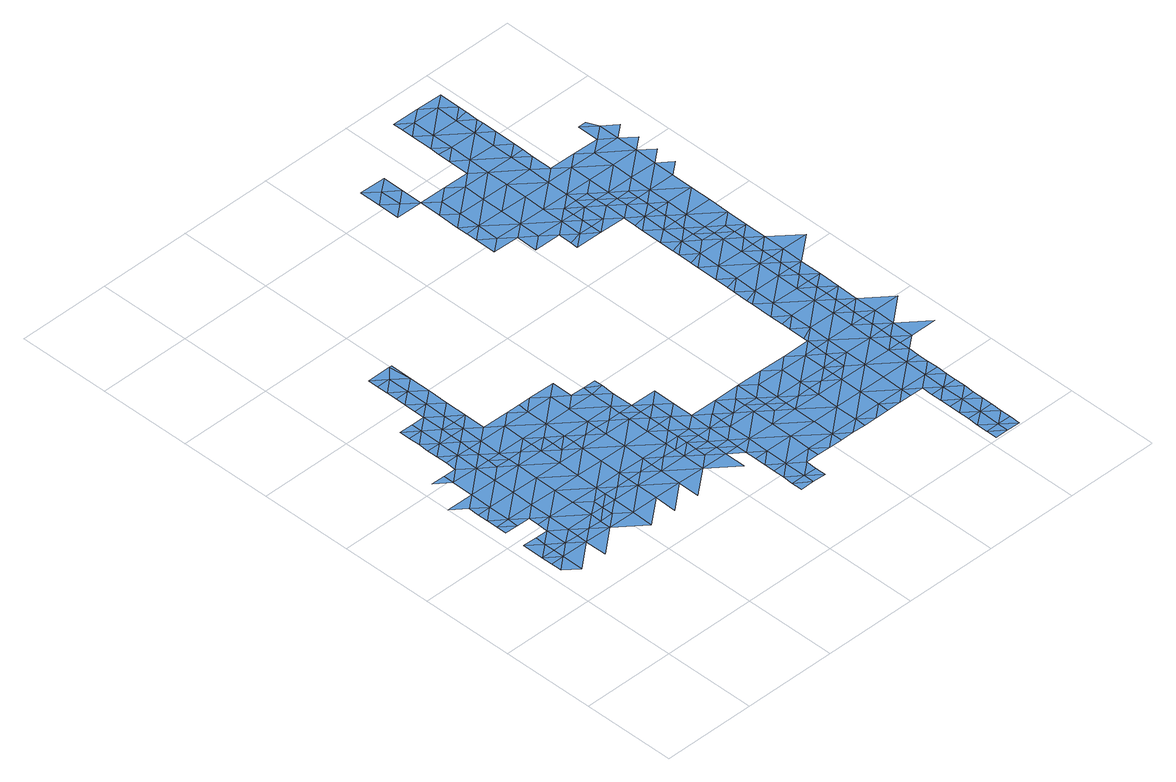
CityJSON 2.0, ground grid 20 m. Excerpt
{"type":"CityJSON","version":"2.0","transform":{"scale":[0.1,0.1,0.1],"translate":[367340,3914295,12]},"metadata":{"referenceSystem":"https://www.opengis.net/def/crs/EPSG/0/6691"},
"CityObjects":{
"waterbody1":{"type":"WaterBody","attributes":{"name":"9","class":"1140","function":"1","WaterBodyRiverFloodingRiskAttribute.description":"5","WaterBodyRiverFloodingRiskAttribute.rankOrg":"1","WaterBodyRiverFloodingRiskAttribute.adminType":"2","WaterBodyRiverFloodingRiskAttribute.scale":"L1"},"geometry":[{"type":"MultiSurface","lod":"1","boundaries":[[[0,1,2]],[[0,3,4]],[[2,3,0]],[[5,1,0]],[[4,6,0]],[[0,7,5]],[[0,6,7]],[[8,7,6]],[[9,6,10]],[[11,8,6]],[[9,11,6]],[[12,11,9]],[[13,12,9]],[[14,13,9]],[[14,9,15]],[[14,16,13]],[[17,18,19]],[[19,13,16]],[[17,19,16]],[[15,20,14]],[[16,21,17]],[[16,14,22]],[[16,22,21]],[[14,20,22]],[[23,24,20]],[[25,21,22]],[[20,24,22]],[[25,22,26]],[[22,27,26]],[[22,24,27]],[[28,29,24]],[[30,26,27]],[[24,29,27]],[[31,30,27]],[[31,27,32]],[[27,29,32]],[[33,31,32]],[[29,34,32]],[[35,36,29]],[[34,37,32]],[[32,38,33]],[[37,38,32]],[[29,36,34]],[[39,34,36]],[[40,39,36]],[[40,36,41]],[[40,42,39]],[[43,44,45]],[[44,46,47]],[[45,48,43]],[[46,44,43]],[[49,47,46]],[[50,49,46]],[[51,49,50]],[[52,53,51]],[[54,55,48]],[[52,51,50]],[[53,52,56]],[[57,55,54]],[[46,43,58]],[[43,48,58]],[[48,55,58]],[[59,56,52]],[[46,58,60]],[[50,46,61]],[[50,62,52]],[[63,58,55]],[[64,65,66]],[[57,63,55]],[[46,60,61]],[[66,65,57]],[[62,59,52]],[[62,50,61]],[[65,64,67]],[[57,65,63]],[[68,58,63]],[[60,58,69]],[[67,70,65]],[[70,71,65]],[[65,71,63]],[[72,73,74]],[[69,58,68]],[[75,59,62]],[[74,76,72]],[[61,60,77]],[[61,78,62]],[[71,79,63]],[[79,80,63]],[[63,80,68]],[[81,73,72]],[[82,73,81]],[[60,69,77]],[[78,75,62]],[[83,82,81]],[[81,84,83]],[[78,61,77]],[[80,85,68]],[[86,83,84]],[[87,69,68]],[[88,86,84]],[[89,81,72]],[[84,90,88]],[[91,90,92]],[[91,88,90]],[[93,84,81]],[[85,80,94]],[[95,75,96]],[[75,78,96]],[[87,68,85]],[[77,69,87]],[[97,98,99]],[[95,100,101]],[[99,92,97]],[[92,90,97]],[[101,100,102]],[[84,93,90]],[[97,103,98]],[[94,104,85]],[[95,96,100]],[[78,77,105]],[[103,106,107]],[[108,96,78]],[[107,98,103]],[[77,87,105]],[[102,109,110]],[[111,112,113]],[[109,102,100]],[[114,115,116]],[[103,117,106]],[[117,118,119]],[[120,121,112]],[[108,78,105]],[[119,106,117]],[[115,122,104]],[[123,85,104]],[[85,124,87]],[[96,125,100]],[[126,110,127]],[[87,128,105]],[[112,111,120]],[[117,129,118]],[[110,109,127]],[[130,126,127]],[[115,114,122]],[[131,125,96]],[[129,132,133]],[[125,109,100]],[[131,96,108]],[[133,118,129]],[[134,135,136]],[[135,121,120]],[[134,121,135]],[[123,104,122]],[[137,108,105]],[[111,138,120]],[[114,139,122]],[[87,124,128]],[[135,140,136]],[[137,105,128]],[[141,130,127]],[[85,123,124]],[[140,142,143]],[[144,145,146]],[[145,132,129]],[[144,132,145]],[[143,136,140]],[[125,147,109]],[[109,148,127]],[[149,150,108]],[[138,151,120]],[[152,129,117]],[[145,153,146]],[[149,108,137]],[[139,154,122]],[[120,151,135]],[[140,155,142]],[[153,138,156]],[[155,139,157]],[[131,108,150]],[[156,146,153]],[[122,158,123]],[[157,142,155]],[[148,141,127]],[[159,125,131]],[[150,159,131]],[[129,152,145]],[[160,128,124]],[[153,151,138]],[[148,109,147]],[[155,154,139]],[[123,158,124]],[[151,161,135]],[[135,162,140]],[[125,163,147]],[[164,163,125]],[[140,162,155]],[[164,125,159]],[[122,154,158]],[[165,160,124]],[[158,165,124]],[[166,148,147]],[[135,161,162]],[[167,147,163]],[[162,168,155]],[[155,169,154]],[[166,147,167]],[[141,148,170]],[[166,170,148]],[[154,171,158]],[[169,171,154]],[[171,165,158]],[[172,160,165]],[[155,168,169]],[[171,173,165]],[[174,169,168]],[[165,173,172]],[[169,175,171]],[[176,177,172]],[[173,176,172]],[[171,178,173]],[[176,179,177]],[[180,176,173]]]}]},
"waterbody2":{"type":"WaterBody","attributes":{"name":"9","class":"1140","function":"1","WaterBodyRiverFloodingRiskAttribute.description":"5","WaterBodyRiverFloodingRiskAttribute.rankOrg":"2","WaterBodyRiverFloodingRiskAttribute.adminType":"2","WaterBodyRiverFloodingRiskAttribute.scale":"L1"},"geometry":[{"type":"MultiSurface","lod":"1","boundaries":[[[181,182,1]],[[5,181,1]],[[183,182,181]],[[184,185,186]],[[5,7,181]],[[187,188,185]],[[7,189,181]],[[183,181,189]],[[185,184,187]],[[190,191,192]],[[190,188,187]],[[192,188,190]],[[184,193,187]],[[194,191,195]],[[189,7,196]],[[191,190,195]],[[7,8,196]],[[193,197,187]],[[198,189,196]],[[199,189,198]],[[193,199,198]],[[8,11,196]],[[198,197,193]],[[200,195,190]],[[190,187,201]],[[202,203,204]],[[201,200,190]],[[187,197,201]],[[205,204,195]],[[206,196,11]],[[207,202,204]],[[198,196,206]],[[208,197,198]],[[12,206,11]],[[206,209,198]],[[210,201,197]],[[195,200,205]],[[207,204,205]],[[12,19,206]],[[198,209,208]],[[13,19,12]],[[201,211,200]],[[18,209,206]],[[212,207,205]],[[213,207,212]],[[19,18,206]],[[200,214,205]],[[215,213,212]],[[210,197,208]],[[210,211,201]],[[216,217,218]],[[217,215,212]],[[216,215,217]],[[219,220,205]],[[200,211,214]],[[219,205,214]],[[212,205,220]],[[221,209,18]],[[222,223,224]],[[224,218,222]],[[208,209,221]],[[225,226,212]],[[212,226,217]],[[218,217,222]],[[225,212,220]],[[208,227,210]],[[221,227,208]],[[228,214,211]],[[229,223,222]],[[221,18,17]],[[230,231,217]],[[217,231,222]],[[230,217,226]],[[227,232,210]],[[233,228,211]],[[222,234,229]],[[231,234,222]],[[17,21,221]],[[211,210,232]],[[211,235,233]],[[21,236,221]],[[235,211,232]],[[237,234,231]],[[221,238,227]],[[239,237,231]],[[240,232,227]],[[237,241,234]],[[242,233,235]],[[243,241,244]],[[243,234,241]],[[232,245,235]],[[21,25,236]],[[238,240,227]],[[239,246,237]],[[221,236,238]],[[241,247,244]],[[235,248,242]],[[249,247,250]],[[249,244,247]],[[246,251,237]],[[252,248,235]],[[25,26,236]],[[232,240,245]],[[252,235,245]],[[237,251,241]],[[250,253,254]],[[247,253,250]],[[254,253,255]],[[256,247,241]],[[251,256,241]],[[236,257,238]],[[258,245,240]],[[259,253,247]],[[260,257,236]],[[256,259,247]],[[257,240,238]],[[236,26,260]],[[261,255,253]],[[262,258,240]],[[259,261,253]],[[26,30,260]],[[263,262,240]],[[30,31,260]],[[261,259,264]],[[240,257,263]],[[265,260,31]],[[266,262,263]],[[257,260,265]],[[265,31,33]],[[267,268,257]],[[266,263,269]],[[268,269,263]],[[257,265,267]],[[263,257,268]],[[33,270,265]],[[270,33,38]],[[270,271,265]],[[267,265,271]],[[272,269,268]],[[273,274,267]],[[273,267,271]],[[268,267,274]],[[275,272,268]],[[275,268,274]],[[272,275,276]]]}]},
"waterbody3":{"type":"WaterBody","attributes":{"name":"9","class":"1140","function":"1","WaterBodyRiverFloodingRiskAttribute.description":"5","WaterBodyRiverFloodingRiskAttribute.rankOrg":"1","WaterBodyRiverFloodingRiskAttribute.adminType":"2","WaterBodyRiverFloodingRiskAttribute.scale":"L1"},"geometry":[{"type":"MultiSurface","lod":"1","boundaries":[[[277,245,258]],[[252,277,248]],[[242,248,278]],[[278,279,233]],[[220,219,279]],[[280,281,282]],[[272,276,283]],[[284,285,286]],[[287,288,289]],[[281,288,287]],[[290,288,281]],[[288,290,291]],[[288,291,292]],[[292,293,284]],[[252,245,277]],[[233,242,278]],[[228,233,279]],[[219,228,279]],[[230,294,231]],[[225,295,226]],[[285,295,286]],[[239,231,294]],[[294,246,239]],[[294,285,246]],[[294,295,285]],[[294,226,295]],[[230,226,294]],[[214,228,219]],[[292,284,286]],[[292,286,289]],[[289,286,278]],[[289,278,248]],[[289,248,277]],[[277,296,289]],[[296,277,262]],[[258,262,277]],[[266,269,296]],[[296,269,283]],[[296,283,287]],[[293,292,291]],[[287,283,282]],[[282,283,297]],[[282,297,298]],[[282,298,280]],[[280,298,299]],[[289,288,292]],[[278,286,279]],[[286,295,279]],[[295,220,279]],[[225,220,295]],[[266,296,262]],[[272,283,269]],[[287,289,296]],[[281,287,282]],[[276,297,283]]]}]},
"waterbody4":{"type":"WaterBody","attributes":{"name":"9","class":"1140","function":"1","WaterBodyRiverFloodingRiskAttribute.description":"5","WaterBodyRiverFloodingRiskAttribute.rankOrg":"1","WaterBodyRiverFloodingRiskAttribute.adminType":"2","WaterBodyRiverFloodingRiskAttribute.scale":"L1"},"geometry":[{"type":"MultiSurface","lod":"1","boundaries":[[[300,301,302]],[[303,304,305]],[[306,302,301]],[[303,307,304]],[[308,309,310]],[[310,311,308]],[[312,271,313]],[[273,271,312]],[[274,273,312]],[[275,274,314]],[[275,314,276]],[[315,316,317]],[[276,314,318]],[[314,274,312]],[[318,314,319]],[[271,270,313]],[[270,320,313]],[[38,320,270]],[[314,312,319]],[[319,312,306]],[[306,312,313]],[[306,313,302]],[[320,302,313]],[[309,317,321]],[[317,316,322]],[[323,315,324]],[[324,315,317]],[[309,324,317]],[[311,306,301]],[[325,304,326]],[[327,328,326]],[[326,328,329]],[[304,325,330]],[[330,305,304]],[[311,331,308]],[[301,331,311]],[[332,307,303]],[[300,331,301]],[[329,325,326]],[[332,321,307]],[[332,310,321]],[[310,309,321]],[[317,307,321]],[[317,322,307]],[[304,307,322]],[[304,322,326]],[[322,333,326]],[[334,333,322]],[[316,334,322]],[[326,333,327]],[[335,309,308]],[[335,308,331]]]}]},
"waterbody5":{"type":"WaterBody","attributes":{"name":"9","class":"1140","function":"1","WaterBodyRiverFloodingRiskAttribute.description":"5","WaterBodyRiverFloodingRiskAttribute.rankOrg":"2","WaterBodyRiverFloodingRiskAttribute.adminType":"2","WaterBodyRiverFloodingRiskAttribute.scale":"L1"},"geometry":[{"type":"MultiSurface","lod":"1","boundaries":[[[336,337,338]],[[339,340,341]],[[342,343,344]],[[80,79,345]],[[115,94,345]],[[116,115,345]],[[116,345,346]],[[346,345,71]],[[79,71,345]],[[70,67,346]],[[347,346,67]],[[348,349,347]],[[350,349,348]],[[344,351,352]],[[353,354,355]],[[355,354,356]],[[356,354,357]],[[333,356,357]],[[334,356,333]],[[334,316,356]],[[358,359,360]],[[358,361,359]],[[362,363,361]],[[362,305,363]],[[330,364,305]],[[305,364,363]],[[349,350,365]],[[365,136,349]],[[134,136,365]],[[366,367,352]],[[366,352,368]],[[369,368,352]],[[369,352,351]],[[37,370,38]],[[370,320,38]],[[351,353,371]],[[134,365,121]],[[315,355,316]],[[372,354,373]],[[315,323,355]],[[355,356,316]],[[371,353,355]],[[323,371,355]],[[335,331,374]],[[34,39,37]],[[300,375,331]],[[42,376,375]],[[70,346,71]],[[346,347,116]],[[377,116,347]],[[350,378,365]],[[365,378,379]],[[112,379,113]],[[380,113,381]],[[382,146,380]],[[383,384,385]],[[385,384,386]],[[387,385,386]],[[387,386,388]],[[389,388,386]],[[390,389,386]],[[391,392,388]],[[388,392,393]],[[394,388,393]],[[395,394,393]],[[106,394,395]],[[107,106,395]],[[99,98,396]],[[396,92,99]],[[397,92,396]],[[397,396,363]],[[363,396,359]],[[363,359,361]],[[398,399,373]],[[339,400,401]],[[402,403,404]],[[405,401,406]],[[407,338,337]],[[408,338,407]],[[409,338,408]],[[409,410,338]],[[40,41,376]],[[82,83,411]],[[82,411,73]],[[73,411,412]],[[412,411,413]],[[406,412,413]],[[76,412,406]],[[74,412,76]],[[406,414,415]],[[414,406,416]],[[416,406,401]],[[417,414,416]],[[415,76,406]],[[74,73,412]],[[83,86,418]],[[419,420,407]],[[421,419,407]],[[421,422,423]],[[406,413,405]],[[357,354,372]],[[328,413,424]],[[425,342,344]],[[344,352,425]],[[425,352,426]],[[352,367,426]],[[427,426,367]],[[387,382,385]],[[157,139,114]],[[157,114,377]],[[142,157,377]],[[142,377,349]],[[143,142,349]],[[427,428,426]],[[429,425,426]],[[430,429,426]],[[428,430,426]],[[431,428,427]],[[422,421,407]],[[410,404,338]],[[420,408,407]],[[407,337,422]],[[338,403,336]],[[394,387,388]],[[106,119,394]],[[302,320,370]],[[37,39,370]],[[327,333,357]],[[329,328,424]],[[370,42,302]],[[39,42,370]],[[40,376,42]],[[330,325,364]],[[413,411,424]],[[418,411,83]],[[363,364,397]],[[86,88,418]],[[91,92,397]],[[432,402,404]],[[121,365,379]],[[112,121,379]],[[357,413,328]],[[433,434,416]],[[435,433,416]],[[433,435,436]],[[437,373,399]],[[437,340,373]],[[438,399,398]],[[438,398,343]],[[343,398,344]],[[344,398,351]],[[353,351,398]],[[353,398,354]],[[88,91,397]],[[373,354,398]],[[373,340,339]],[[372,373,339]],[[375,302,42]],[[372,339,401]],[[372,401,405]],[[413,372,405]],[[372,413,357]],[[357,328,327]],[[381,439,383]],[[439,381,440]],[[379,440,381]],[[379,441,440]],[[378,441,379]],[[113,379,381]],[[381,383,385]],[[385,380,381]],[[382,380,385]],[[384,390,386]],[[391,388,389]],[[395,393,396]],[[98,107,395]],[[98,395,396]],[[396,393,359]],[[360,359,393]],[[424,325,329]],[[392,360,393]],[[94,80,345]],[[115,104,94]],[[114,116,377]],[[347,349,377]],[[136,143,349]],[[325,424,364]],[[364,424,411]],[[364,411,418]],[[364,418,397]],[[397,418,88]],[[111,113,380]],[[156,138,111]],[[156,111,380]],[[146,156,380]],[[144,146,382]],[[144,382,132]],[[132,382,387]],[[133,132,387]],[[118,133,387]],[[118,387,394]],[[119,118,394]],[[442,434,433]],[[443,444,404]],[[444,433,404]],[[433,432,404]],[[300,302,375]],[[335,324,309]],[[324,335,374]],[[374,323,324]],[[374,371,323]],[[371,374,376]],[[375,376,374]],[[374,331,375]],[[371,376,351]],[[376,369,351]],[[376,41,369]],[[369,41,445]],[[445,368,369]],[[404,403,338]],[[410,443,404]],[[442,433,444]],[[417,416,434]],[[401,435,416]],[[446,435,401]],[[400,446,401]],[[436,432,433]],[[341,400,339]]]}]},
"waterbody6":{"type":"WaterBody","attributes":{"name":"9","class":"1140","function":"1","WaterBodyRiverFloodingRiskAttribute.description":"5","WaterBodyRiverFloodingRiskAttribute.rankOrg":"1","WaterBodyRiverFloodingRiskAttribute.adminType":"2","WaterBodyRiverFloodingRiskAttribute.scale":"L1"},"geometry":[{"type":"MultiSurface","lod":"1","boundaries":[[[447,56,448]],[[449,447,448]],[[450,451,452]],[[453,448,56]],[[451,449,452]],[[452,449,448]],[[452,448,453]],[[452,453,450]]]}]}
},
"vertices":[
[55,316,2],[26,340,2],[26,316,2],[26,293,2],[54,270,2],[55,339,2],[111,315,2],[83,339,2],[112,338,2],[168,314,2],[111,269,2],[140,338,2],[168,337,2],[197,337,2],[225,313,2],[224,267,2],[226,360,2],[226,383,2],[198,383,2],[197,360,2],[282,313,2],[254,382,2],[282,359,2],[281,266,2],[338,312,2],[283,382,2],[311,382,2],[339,358,2],[338,266,2],[395,311,2],[339,381,2],[368,381,2],[396,357,2],[396,380,2],[424,334,2],[451,264,2],[452,310,2],[424,357,2],[425,380,2],[452,333,2],[480,310,2],[480,287,2],[481,333,2],[576,1002,4],[548,1025,4],[547,979,4],[577,1048,4],[548,1047,4],[604,978,4],[548,1071,4],[577,1094,4],[549,1118,4],[578,1140,4],[550,1163,4],[603,932,4],[632,955,4],[550,1164,4],[660,931,4],[633,1001,4],[607,1163,4],[633,1047,4],[634,1093,4],[635,1139,4],[689,954,4],[659,885,4],[688,908,4],[660,901,4],[716,884,4],[689,1000,4],[690,1046,4],[716,907,4],[717,930,4],[906,303,4],[878,327,4],[878,304,4],[663,1162,4],[878,281,4],[691,1092,4],[691,1139,4],[717,953,4],[717,976,4],[907,350,4],[879,350,4],[879,373,4],[908,396,4],[746,999,4],[879,396,4],[747,1045,4],[880,419,4],[963,303,4],[908,442,4],[880,442,4],[880,466,4],[964,395,4],[746,976,4],[664,1208,4],[692,1185,4],[909,488,4],[881,512,4],[881,489,4],[693,1231,4],[664,1234,4],[665,1255,4],[910,534,4],[774,976,4],[748,1092,4],[882,558,4],[881,535,4],[748,1138,4],[693,1277,4],[665,1301,4],[856,743,4],[828,767,4],[828,744,4],[802,929,4],[774,953,4],[774,929,4],[910,581,4],[882,604,4],[882,581,4],[856,766,4],[828,790,4],[802,952,4],[803,998,4],[804,1045,4],[750,1230,4],[666,1325,4],[694,1324,4],[776,1068,4],[911,627,4],[666,1347,4],[749,1184,4],[883,650,4],[883,627,4],[829,813,4],[857,813,4],[829,836,4],[776,1114,4],[884,743,4],[830,929,4],[858,859,4],[723,1346,4],[830,882,4],[829,859,4],[883,674,4],[912,673,4],[884,697,4],[750,1276,4],[751,1323,4],[777,1139,4],[777,1160,4],[913,766,4],[968,626,4],[912,719,4],[859,951,4],[858,905,4],[884,720,4],[830,905,4],[860,997,4],[778,1207,4],[832,1067,4],[914,812,4],[914,858,4],[778,1253,4],[778,1239,4],[860,1044,4],[779,1299,4],[779,1281,4],[915,904,4],[916,950,4],[780,1345,4],[917,997,4],[889,1066,4],[917,1043,4],[944,927,4],[945,973,4],[918,1089,4],[890,1113,4],[945,1019,4],[907,1112,4],[946,1066,4],
[55,362,2],[27,386,2],[56,385,2],[56,432,2],[28,455,2],[28,432,2],[57,455,2],[29,478,2],[84,385,2],[57,501,2],[29,524,2],[29,501,2],[85,431,2],[1,548,2],[58,547,2],[112,361,2],[113,454,2],[113,408,2],[84,408,2],[115,546,2],[114,500,2],[59,616,2],[31,617,2],[59,593,2],[115,592,2],[169,361,2],[87,616,2],[170,453,2],[169,407,2],[171,499,2],[172,545,2],[116,639,2],[88,639,2],[143,569,2],[88,662,2],[88,685,2],[117,685,2],[89,708,2],[144,592,2],[144,615,2],[226,406,2],[117,731,2],[89,755,2],[89,732,2],[144,638,2],[145,661,2],[227,452,2],[172,568,2],[118,754,2],[145,684,2],[146,708,2],[228,498,2],[200,568,2],[146,754,2],[228,545,2],[283,405,2],[174,730,2],[284,451,2],[174,707,2],[284,498,2],[175,776,2],[229,568,2],[147,777,2],[147,800,2],[256,521,2],[202,707,2],[176,823,2],[257,567,2],[147,823,2],[148,846,2],[203,753,2],[257,544,2],[176,869,2],[148,869,2],[148,892,2],[204,799,2],[341,450,2],[285,521,2],[204,845,2],[340,404,2],[199,892,2],[313,520,2],[341,497,2],[205,892,2],[397,403,2],[342,520,2],[397,450,2],[398,496,2],[370,519,2],[425,403,2],[425,426,2],[398,519,2],[426,449,2],[426,472,2],[426,495,2],[427,519,2],
[285,544,2],[229,591,2],[172,592,2],[401,611,2],[371,612,2],[399,588,2],[399,542,2],[258,660,2],[202,661,2],[230,637,2],[343,589,2],[343,635,2],[286,590,2],[372,658,2],[315,659,2],[286,636,2],[289,659,2],[174,684,2],[173,638,2],[342,543,2],[427,565,2],[428,593,2],[428,611,2],
[510,379,3],[510,402,3],[481,379,2],[709,422,3],[737,398,3],[766,421,4],[482,425,2],[681,399,3],[567,401,3],[595,377,3],[596,424,3],[539,424,3],[454,449,2],[453,403,2],[455,495,2],[623,331,3],[651,330,3],[623,354,3],[483,518,2],[483,471,2],[453,379,2],[624,400,3],[680,353,3],[594,331,3],[595,354,3],[765,375,3],[737,352,3],[736,329,3],[765,329,3],[765,352,3],[766,398,3],[538,378,3],[652,423,3],[708,329,3],[680,330,3],[567,378,3],
[818,74,4],[817,51,4],[846,73,4],[735,214,3],[706,191,3],[734,190,3],[564,193,3],[592,193,3],[564,216,3],[745,953,4],[745,907,4],[773,883,4],[772,855,4],[801,860,4],[772,837,4],[565,262,3],[507,217,3],[622,261,3],[678,261,3],[622,308,3],[679,307,3],[736,306,3],[767,485,4],[795,490,4],[767,513,4],[767,467,4],[766,431,4],[795,444,4],[794,398,4],[800,813,4],[479,217,2],[479,194,2],[479,240,2],[508,263,3],[453,356,2],[566,308,3],[735,260,3],[678,214,3],[566,355,3],[509,356,3],[509,309,3],[802,906,4],[771,791,4],[800,767,4],[856,720,4],[799,721,4],[855,674,4],[770,698,4],[769,652,4],[798,675,4],[798,629,4],[854,628,4],[797,582,4],[769,606,4],[769,622,4],[768,573,4],[768,560,4],[796,536,4],[854,582,4],[853,535,4],[852,489,4],[852,443,4],[621,215,3],[649,192,3],[763,190,4],[791,213,4],[818,120,4],[818,97,4],[847,119,4],[792,259,4],[849,258,4],[845,27,4],[874,50,4],[874,73,4],[875,96,4],[850,350,4],[850,304,4],[793,305,4],[877,235,4],[877,258,4],[848,212,4],[877,211,4],[851,397,4],[873,3,4],[874,27,4],[845,4,4],[817,27,4],[817,4,4],[793,351,4],[535,193,3],[507,171,3],[478,171,2],[506,148,3],[535,170,3],[535,147,3],[478,148,2],[819,143,4],[847,166,4],[876,188,4],[819,189,4],[819,166,4],[677,191,3],[621,192,3],[770,714,4],[771,745,4],[771,759,4],[876,165,4],[875,119,4],[876,142,4],[480,264,2],[791,190,4],
[493,1165,4],[522,1187,4],[494,1211,4],[551,1256,4],[494,1257,4],[522,1234,4],[550,1210,4]
]}
